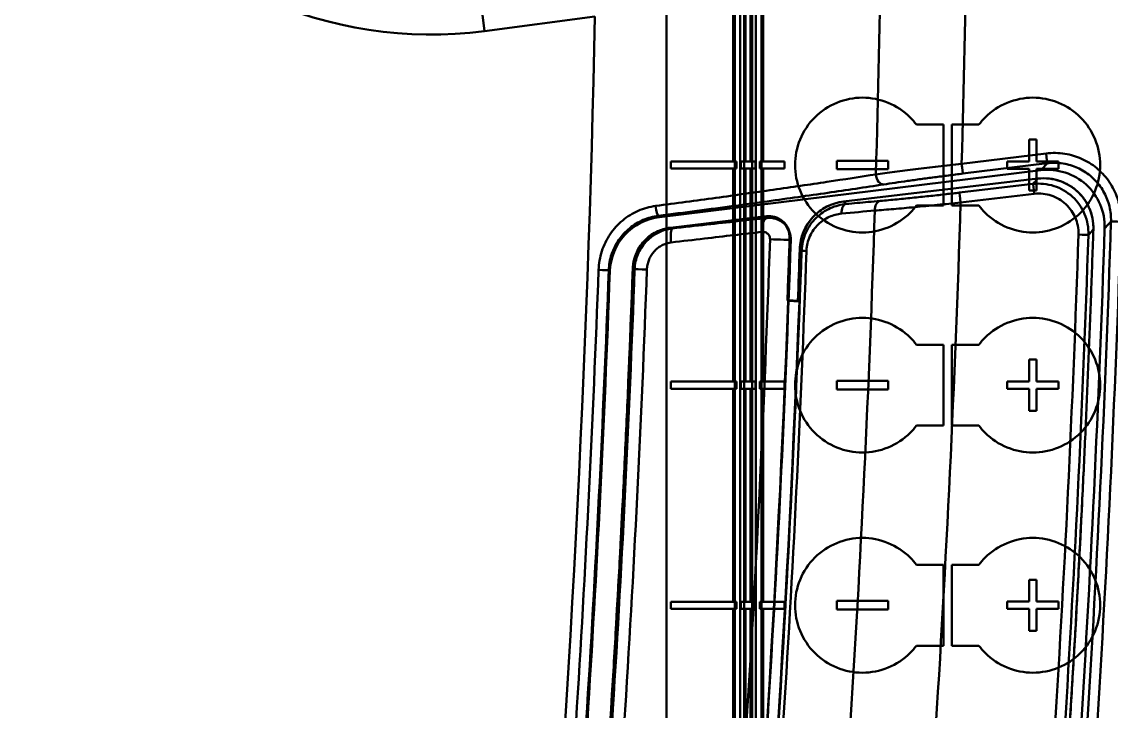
# Model space of a CAD drawing. Header units: millimetres. Extents: x -142 to 142, y -208 to 161.
# Drawn here: x 20.2 to 96.9, y -22 to 26.6 of the extents above; entities that cross this region are included whole.
import ezdxf

# ---------------------------------------------------------------- set-up
doc = ezdxf.new("R2010")
doc.units = ezdxf.units.MM
doc.layers.add('1', color=7, linetype='Continuous', true_color=0xffffff)

msp = doc.modelspace()

# ---------------------------------------------------------------- linework, layer by layer
at = {"layer": '1', "color": 251, "linetype": 'Continuous', "lineweight": 50}
for p, q in [((70.417, 95.7, 24.5), (70.417, -90.4, 24.5)), ((70.797, 95.7, 24.675), (70.797, -90.4, 24.675)), ((71.06, 95.7, 25.07), (71.06, -90.4, 25.07)), ((71.64, 95.7, 25.07), (71.64, -90.4, 25.07)), ((71.903, -90.4, 24.675), (71.903, 95.7, 24.675)), ((72.283, 95.7, 24.5), (72.283, -90.4, 24.5)), ((65.6, -87, 24.72), (65.6, 87, 24.72)), ((65.6, -87, 24.5), (65.6, 87, 24.5)), ((70.3, 31.758, 24.72), (70.3, 16.758, 24.72)), ((71.177, 31.758, 24.85), (71.177, 16.758, 24.85)), ((71.523, 31.758, 24.85), (71.523, 16.758, 24.85)), ((72.4, 31.758, 24.72), (72.4, 16.758, 24.72)), ((60.565, 26.979, -15), (52.781, 25.948, -15)), ((79.402, 21.258, 24.72), (79.402, 21.258, 24.82)), ((91.402, 21.258, 24.72), (91.402, 21.258, 24.82)), ((85.099, 19.358, 24.82), (83.199, 19.358, 24.82)), ((83.199, 19.358, 24.72), (83.199, 19.358, 24.82)), ((85.099, 19.358, 24.72), (83.199, 19.358, 24.72)), ((85.099, 13.658, 24.82), (85.099, 19.358, 24.82)), ((85.099, 19.358, 24.72), (85.099, 19.358, 24.82)), ((85.099, 13.658, 24.72), (85.099, 19.358, 24.72)), ((87.606, 19.358, 24.82), (85.705, 19.358, 24.82)), ((85.705, 19.358, 24.82), (85.705, 13.658, 24.82)), ((85.705, 19.358, 24.72), (85.705, 13.658, 24.72)), ((85.705, 19.358, 24.72), (85.705, 19.358, 24.82)), ((87.606, 19.358, 24.72), (85.705, 19.358, 24.72)), ((87.605, 19.358, 24.72), (87.605, 19.358, 24.82)), ((91.661, 18.312, 24.92), (91.146, 18.312, 24.92)), ((91.146, 18.312, 24.92), (91.146, 16.769, 24.92)), ((91.146, 18.312, 24.82), (91.146, 16.769, 24.82)), ((91.146, 18.312, 24.82), (91.146, 18.312, 24.92)), ((91.661, 18.312, 24.82), (91.146, 18.312, 24.82)), ((91.661, 16.769, 24.92), (91.661, 18.312, 24.92)), ((91.661, 18.312, 24.82), (91.661, 18.312, 24.92)), ((91.661, 16.769, 24.82), (91.661, 18.312, 24.82)), ((92.336, 17.329, -25), (86.388, 16.599, -25)), ((91.975, 16.146, -12), (65.12, 12.849, -12)), ((70.533, 16.758, 24.92), (65.902, 16.758, 24.92)), ((65.902, 16.758, 24.92), (65.902, 16.258, 24.92)), ((65.902, 16.758, 24.72), (65.902, 16.758, 24.92)), ((70.3, 16.758, 24.72), (65.902, 16.758, 24.72)), ((65.902, 16.758, 24.72), (65.902, 16.258, 24.72)), ((65.902, 16.258, 24.92), (70.533, 16.258, 24.92)), ((65.902, 16.258, 24.72), (70.3, 16.258, 24.72)), ((65.902, 16.258, 24.72), (65.902, 16.258, 24.92)), ((70.3, 16.258, 24.72), (70.3, 1.258, 24.72)), ((70.533, 16.758, 24.92), (70.533, 16.258, 24.92)), ((70.841, 16.758, 24.72), (70.841, 16.258, 24.72)), ((71.859, 16.758, 24.72), (70.841, 16.758, 24.72)), ((70.841, 16.258, 24.72), (71.859, 16.258, 24.72)), ((71.523, 16.758, 24.85), (71.177, 16.758, 24.85)), ((71.177, 16.258, 24.85), (71.177, 1.258, 24.85)), ((71.523, 16.258, 24.85), (71.177, 16.258, 24.85)), ((71.523, 16.258, 24.85), (71.523, 1.258, 24.85)), ((71.859, 16.758, 24.72), (71.859, 16.258, 24.72)), ((73.902, 16.758, 24.92), (72.167, 16.758, 24.92)), ((72.167, 16.758, 24.92), (72.167, 16.258, 24.92)), ((72.167, 16.258, 24.92), (73.902, 16.258, 24.92)), ((73.902, 16.758, 24.72), (72.4, 16.758, 24.72)), ((72.4, 16.258, 24.72), (72.4, 1.258, 24.72)), ((72.4, 16.258, 24.72), (73.902, 16.258, 24.72)), ((73.902, 16.258, 24.92), (73.902, 16.758, 24.92)), ((73.902, 16.758, 24.72), (73.902, 16.758, 24.92)), ((73.902, 16.258, 24.72), (73.902, 16.758, 24.72)), ((73.902, 16.258, 24.72), (73.902, 16.258, 24.92)), ((74.652, 16.509, 24.72), (74.652, 16.509, 24.82)), ((81.204, 16.812, 24.92), (77.604, 16.812, 24.92)), ((77.604, 16.812, 24.92), (77.604, 16.212, 24.92)), ((77.604, 16.812, 24.82), (77.604, 16.212, 24.82)), ((77.604, 16.812, 24.82), (77.604, 16.812, 24.92)), ((81.204, 16.812, 24.82), (77.604, 16.812, 24.82)), ((77.604, 16.212, 24.92), (81.204, 16.212, 24.92)), ((77.604, 16.212, 24.82), (81.204, 16.212, 24.82)), ((77.604, 16.212, 24.82), (77.604, 16.212, 24.92)), ((81.204, 16.212, 24.92), (81.204, 16.812, 24.92)), ((81.204, 16.812, 24.82), (81.204, 16.812, 24.92)), ((81.204, 16.212, 24.82), (81.204, 16.812, 24.82)), ((81.204, 16.212, 24.82), (81.204, 16.212, 24.92)), ((92.421, 16.635, -24.324), (86.473, 15.904, -24.324)), ((91.146, 16.769, 24.92), (89.604, 16.769, 24.92)), ((89.604, 16.769, 24.92), (89.604, 16.255, 24.92)), ((89.604, 16.769, 24.82), (89.604, 16.255, 24.82)), ((89.604, 16.769, 24.82), (89.604, 16.769, 24.92)), ((91.146, 16.769, 24.82), (89.604, 16.769, 24.82)), ((89.604, 16.255, 24.92), (91.146, 16.255, 24.92)), ((89.604, 16.255, 24.82), (91.146, 16.255, 24.82)), ((89.604, 16.255, 24.82), (89.604, 16.255, 24.92)), ((91.146, 16.769, 24.82), (91.146, 16.769, 24.92)), ((91.146, 16.255, 24.92), (91.146, 14.712, 24.92)), ((91.146, 16.255, 24.82), (91.146, 14.712, 24.82)), ((91.146, 16.255, 24.82), (91.146, 16.255, 24.92)), ((93.204, 16.769, 24.92), (91.661, 16.769, 24.92)), ((91.661, 16.769, 24.82), (91.661, 16.769, 24.92)), ((93.204, 16.769, 24.82), (91.661, 16.769, 24.82)), ((91.661, 16.255, 24.92), (93.204, 16.255, 24.92)), ((91.661, 14.712, 24.92), (91.661, 16.255, 24.92)), ((91.661, 16.255, 24.82), (91.661, 16.255, 24.92)), ((91.661, 14.712, 24.82), (91.661, 16.255, 24.82)), ((91.661, 16.255, 24.82), (93.204, 16.255, 24.82)), ((93.204, 16.255, 24.92), (93.204, 16.769, 24.92)), ((93.204, 16.769, 24.82), (93.204, 16.769, 24.92)), ((93.204, 16.255, 24.82), (93.204, 16.769, 24.82)), ((93.204, 16.255, 24.82), (93.204, 16.255, 24.92)), ((96.152, 16.509, 24.72), (96.152, 16.509, 24.82)), ((91.757, 15.554, -12), (78.073, 13.94, -12)), ((78.073, 13.94, -14.444), (91.757, 15.554, -14.444)), ((91.757, 15.554, -12), (91.757, 15.554, -14.444)), ((86.233, 14.567, -23.974), (91.411, 15.178, -23.974)), ((91.146, 14.712, 24.92), (91.661, 14.712, 24.92)), ((91.146, 14.712, 24.82), (91.661, 14.712, 24.82)), ((91.146, 14.712, 24.82), (91.146, 14.712, 24.92)), ((91.661, 14.712, 24.82), (91.661, 14.712, 24.92)), ((78.073, 13.94, -12), (78.073, 13.94, -14.444)), ((86.315, 13.872, -24.65), (91.493, 14.483, -24.65)), ((83.199, 13.658, 24.82), (85.099, 13.658, 24.82)), ((83.199, 13.658, 24.72), (85.099, 13.658, 24.72)), ((83.199, 13.658, 24.72), (83.199, 13.658, 24.82)), ((85.099, 13.658, 24.72), (85.099, 13.658, 24.82)), ((85.705, 13.658, 24.82), (87.606, 13.658, 24.82)), ((85.705, 13.658, 24.72), (87.606, 13.658, 24.72)), ((85.705, 13.658, 24.72), (85.705, 13.658, 24.82)), ((87.606, 13.658, 24.72), (87.606, 13.658, 24.82)), ((72.597, 12.879, -12), (65.874, 12.082, -12)), ((65.874, 12.082, -14.444), (72.597, 12.879, -14.444)), ((65.884, 12.099, -15.67), (72.643, 12.899, -15.506)), ((72.597, 12.879, -12), (72.597, 12.879, -14.444)), ((65.874, 12.082, -12), (65.874, 12.082, -14.444)), ((79.402, 11.758, 24.72), (79.402, 11.758, 24.82)), ((91.402, 11.758, 24.72), (91.402, 11.758, 24.82)), ((95.649, 11.571, -12), (95.649, 11.571, -14.444)), ((74.274, 11.34, -12), (74.274, 11.34, -14.444)), ((74.987, 10.588, -12), (74.987, 10.588, -14.444)), ((63.229, 9.211, -12), (63.229, 9.211, -14.444)), ((74.854, 6.923, -12), (74.117, 6.969, -12)), ((74.117, 6.969, -14.444), (74.854, 6.923, -14.444)), ((74.117, 6.969, -12), (74.117, 6.969, -14.444)), ((74.16, 6.984, -15.46), (74.889, 6.938, -15.442)), ((74.16, 6.984, -15.46), (74.173, 6.948, -17.46)), ((74.173, 6.948, -17.46), (74.957, 6.898, -17.441)), ((74.854, 6.923, -12), (74.854, 6.923, -14.444)), ((79.402, 5.758, 24.72), (79.402, 5.758, 24.82)), ((91.402, 5.758, 24.72), (91.402, 5.758, 24.82)), ((85.099, 3.858, 24.82), (83.199, 3.858, 24.82)), ((83.199, 3.858, 24.72), (83.199, 3.858, 24.82)), ((85.099, 3.858, 24.72), (83.199, 3.858, 24.72)), ((85.099, -1.842, 24.82), (85.099, 3.858, 24.82)), ((85.099, 3.858, 24.72), (85.099, 3.858, 24.82)), ((85.099, -1.842, 24.72), (85.099, 3.858, 24.72)), ((87.606, 3.858, 24.82), (85.705, 3.858, 24.82)), ((85.705, 3.858, 24.82), (85.705, -1.842, 24.82)), ((85.705, 3.858, 24.72), (85.705, -1.842, 24.72)), ((85.705, 3.858, 24.72), (85.705, 3.858, 24.82)), ((87.606, 3.858, 24.72), (85.705, 3.858, 24.72)), ((87.605, 3.858, 24.72), (87.605, 3.858, 24.82)), ((91.661, 2.812, 24.92), (91.146, 2.812, 24.92)), ((91.146, 2.812, 24.92), (91.146, 1.269, 24.92)), ((91.146, 2.812, 24.82), (91.146, 1.269, 24.82)), ((91.146, 2.812, 24.82), (91.146, 2.812, 24.92)), ((91.661, 2.812, 24.82), (91.146, 2.812, 24.82)), ((91.661, 1.269, 24.92), (91.661, 2.812, 24.92)), ((91.661, 2.812, 24.82), (91.661, 2.812, 24.92)), ((91.661, 1.269, 24.82), (91.661, 2.812, 24.82)), ((70.533, 1.258, 24.92), (65.902, 1.258, 24.92)), ((65.902, 1.258, 24.92), (65.902, 0.758, 24.92)), ((65.902, 1.258, 24.72), (65.902, 1.258, 24.92)), ((70.3, 1.258, 24.72), (65.902, 1.258, 24.72)), ((65.902, 1.258, 24.72), (65.902, 0.758, 24.72)), ((70.533, 1.258, 24.92), (70.533, 0.758, 24.92)), ((70.841, 1.258, 24.72), (70.841, 0.758, 24.72)), ((71.859, 1.258, 24.72), (70.841, 1.258, 24.72)), ((71.523, 1.258, 24.85), (71.177, 1.258, 24.85)), ((71.859, 1.258, 24.72), (71.859, 0.758, 24.72)), ((73.902, 1.258, 24.92), (72.167, 1.258, 24.92)), ((72.167, 1.258, 24.92), (72.167, 0.758, 24.92)), ((73.902, 1.258, 24.72), (72.4, 1.258, 24.72)), ((73.902, 0.758, 24.92), (73.902, 1.258, 24.92)), ((73.902, 1.258, 24.72), (73.902, 1.258, 24.92)), ((73.902, 0.758, 24.72), (73.902, 1.258, 24.72)), ((74.652, 1.009, 24.72), (74.652, 1.009, 24.82)), ((81.204, 1.312, 24.92), (77.604, 1.312, 24.92)), ((77.604, 1.312, 24.92), (77.604, 0.712, 24.92)), ((77.604, 1.312, 24.82), (77.604, 0.712, 24.82)), ((77.604, 1.312, 24.82), (77.604, 1.312, 24.92)), ((81.204, 1.312, 24.82), (77.604, 1.312, 24.82)), ((81.204, 0.712, 24.92), (81.204, 1.312, 24.92)), ((81.204, 1.312, 24.82), (81.204, 1.312, 24.92)), ((81.204, 0.712, 24.82), (81.204, 1.312, 24.82)), ((91.146, 1.269, 24.92), (89.604, 1.269, 24.92)), ((89.604, 1.269, 24.92), (89.604, 0.754, 24.92)), ((89.604, 1.269, 24.82), (89.604, 0.754, 24.82)), ((89.604, 1.269, 24.82), (89.604, 1.269, 24.92)), ((91.146, 1.269, 24.82), (89.604, 1.269, 24.82)), ((91.146, 1.269, 24.82), (91.146, 1.269, 24.92)), ((93.204, 1.269, 24.92), (91.661, 1.269, 24.92)), ((91.661, 1.269, 24.82), (91.661, 1.269, 24.92)), ((93.204, 1.269, 24.82), (91.661, 1.269, 24.82)), ((93.204, 0.754, 24.92), (93.204, 1.269, 24.92)), ((93.204, 1.269, 24.82), (93.204, 1.269, 24.92)), ((93.204, 0.754, 24.82), (93.204, 1.269, 24.82)), ((96.152, 1.009, 24.72), (96.152, 1.009, 24.82)), ((65.902, 0.758, 24.92), (70.533, 0.758, 24.92)), ((65.902, 0.758, 24.72), (70.3, 0.758, 24.72)), ((65.902, 0.758, 24.72), (65.902, 0.758, 24.92)), ((70.3, 0.758, 24.72), (70.3, -14.242, 24.72)), ((70.841, 0.758, 24.72), (71.859, 0.758, 24.72)), ((71.177, 0.758, 24.85), (71.177, -14.242, 24.85)), ((71.523, 0.758, 24.85), (71.177, 0.758, 24.85)), ((71.523, 0.758, 24.85), (71.523, -14.242, 24.85)), ((72.167, 0.758, 24.92), (73.902, 0.758, 24.92)), ((72.4, 0.758, 24.72), (72.4, -14.242, 24.72)), ((72.4, 0.758, 24.72), (73.902, 0.758, 24.72)), ((73.902, 0.758, 24.72), (73.902, 0.758, 24.92)), ((77.604, 0.712, 24.92), (81.204, 0.712, 24.92)), ((77.604, 0.712, 24.82), (77.604, 0.712, 24.92)), ((77.604, 0.712, 24.82), (81.204, 0.712, 24.82)), ((81.204, 0.712, 24.82), (81.204, 0.712, 24.92)), ((89.604, 0.754, 24.92), (91.146, 0.754, 24.92)), ((89.604, 0.754, 24.82), (91.146, 0.754, 24.82)), ((89.604, 0.754, 24.82), (89.604, 0.754, 24.92)), ((91.146, 0.754, 24.92), (91.146, -0.788, 24.92)), ((91.146, 0.754, 24.82), (91.146, -0.788, 24.82)), ((91.146, 0.754, 24.82), (91.146, 0.754, 24.92)), ((91.661, -0.788, 24.92), (91.661, 0.754, 24.92)), ((91.661, 0.754, 24.92), (93.204, 0.754, 24.92)), ((91.661, 0.754, 24.82), (93.204, 0.754, 24.82)), ((91.661, 0.754, 24.82), (91.661, 0.754, 24.92)), ((91.661, -0.788, 24.82), (91.661, 0.754, 24.82)), ((93.204, 0.754, 24.82), (93.204, 0.754, 24.92)), ((91.146, -0.788, 24.92), (91.661, -0.788, 24.92)), ((91.146, -0.788, 24.82), (91.661, -0.788, 24.82)), ((91.146, -0.788, 24.82), (91.146, -0.788, 24.92)), ((91.661, -0.788, 24.82), (91.661, -0.788, 24.92)), ((83.199, -1.842, 24.82), (85.099, -1.842, 24.82)), ((83.199, -1.842, 24.72), (85.099, -1.842, 24.72)), ((83.199, -1.842, 24.72), (83.199, -1.842, 24.82)), ((85.099, -1.842, 24.72), (85.099, -1.842, 24.82)), ((85.705, -1.842, 24.82), (87.606, -1.842, 24.82)), ((85.705, -1.842, 24.72), (87.606, -1.842, 24.72)), ((85.705, -1.842, 24.72), (85.705, -1.842, 24.82)), ((87.606, -1.842, 24.72), (87.606, -1.842, 24.82)), ((79.402, -3.742, 24.72), (79.402, -3.742, 24.82)), ((91.402, -3.742, 24.72), (91.402, -3.742, 24.82)), ((79.402, -9.742, 24.72), (79.402, -9.742, 24.82)), ((91.402, -9.742, 24.72), (91.402, -9.742, 24.82)), ((85.099, -11.642, 24.82), (83.199, -11.642, 24.82)), ((83.199, -11.642, 24.72), (83.199, -11.642, 24.82)), ((85.099, -11.642, 24.72), (83.199, -11.642, 24.72)), ((85.099, -17.342, 24.82), (85.099, -11.642, 24.82)), ((85.099, -11.642, 24.72), (85.099, -11.642, 24.82)), ((85.099, -17.342, 24.72), (85.099, -11.642, 24.72)), ((87.606, -11.642, 24.82), (85.705, -11.642, 24.82)), ((85.705, -11.642, 24.82), (85.705, -17.342, 24.82)), ((85.705, -11.642, 24.72), (85.705, -17.342, 24.72)), ((85.705, -11.642, 24.72), (85.705, -11.642, 24.82)), ((87.606, -11.642, 24.72), (85.705, -11.642, 24.72)), ((87.605, -11.642, 24.72), (87.605, -11.642, 24.82)), ((91.661, -12.688, 24.92), (91.146, -12.688, 24.92)), ((91.146, -12.688, 24.92), (91.146, -14.231, 24.92)), ((91.146, -12.688, 24.82), (91.146, -14.231, 24.82)), ((91.146, -12.688, 24.82), (91.146, -12.688, 24.92)), ((91.661, -12.688, 24.82), (91.146, -12.688, 24.82)), ((91.661, -14.231, 24.92), (91.661, -12.688, 24.92)), ((91.661, -12.688, 24.82), (91.661, -12.688, 24.92)), ((91.661, -14.231, 24.82), (91.661, -12.688, 24.82)), ((70.533, -14.242, 24.92), (65.902, -14.242, 24.92)), ((65.902, -14.242, 24.92), (65.902, -14.742, 24.92)), ((65.902, -14.242, 24.72), (65.902, -14.242, 24.92)), ((70.3, -14.242, 24.72), (65.902, -14.242, 24.72)), ((65.902, -14.242, 24.72), (65.902, -14.742, 24.72)), ((70.533, -14.242, 24.92), (70.533, -14.742, 24.92)), ((70.841, -14.242, 24.72), (70.841, -14.742, 24.72)), ((71.859, -14.242, 24.72), (70.841, -14.242, 24.72)), ((71.523, -14.242, 24.85), (71.177, -14.242, 24.85)), ((71.859, -14.242, 24.72), (71.859, -14.742, 24.72)), ((73.902, -14.242, 24.92), (72.167, -14.242, 24.92)), ((72.167, -14.242, 24.92), (72.167, -14.742, 24.92)), ((73.902, -14.242, 24.72), (72.4, -14.242, 24.72)), ((73.902, -14.742, 24.92), (73.902, -14.242, 24.92)), ((73.902, -14.242, 24.72), (73.902, -14.242, 24.92)), ((73.902, -14.742, 24.72), (73.902, -14.242, 24.72)), ((74.652, -14.491, 24.72), (74.652, -14.491, 24.82)), ((81.204, -14.188, 24.92), (77.604, -14.188, 24.92)), ((77.604, -14.188, 24.92), (77.604, -14.788, 24.92)), ((77.604, -14.188, 24.82), (77.604, -14.788, 24.82)), ((77.604, -14.188, 24.82), (77.604, -14.188, 24.92)), ((81.204, -14.188, 24.82), (77.604, -14.188, 24.82)), ((81.204, -14.788, 24.92), (81.204, -14.188, 24.92)), ((81.204, -14.188, 24.82), (81.204, -14.188, 24.92)), ((81.204, -14.788, 24.82), (81.204, -14.188, 24.82)), ((91.146, -14.231, 24.92), (89.604, -14.231, 24.92)), ((89.604, -14.231, 24.92), (89.604, -14.745, 24.92)), ((89.604, -14.231, 24.82), (89.604, -14.745, 24.82)), ((89.604, -14.231, 24.82), (89.604, -14.231, 24.92)), ((91.146, -14.231, 24.82), (89.604, -14.231, 24.82)), ((91.146, -14.231, 24.82), (91.146, -14.231, 24.92)), ((93.204, -14.231, 24.92), (91.661, -14.231, 24.92)), ((91.661, -14.231, 24.82), (91.661, -14.231, 24.92)), ((93.204, -14.231, 24.82), (91.661, -14.231, 24.82)), ((93.204, -14.745, 24.92), (93.204, -14.231, 24.92)), ((93.204, -14.231, 24.82), (93.204, -14.231, 24.92)), ((93.204, -14.745, 24.82), (93.204, -14.231, 24.82)), ((96.152, -14.491, 24.72), (96.152, -14.491, 24.82)), ((65.902, -14.742, 24.92), (70.533, -14.742, 24.92)), ((65.902, -14.742, 24.72), (70.3, -14.742, 24.72)), ((65.902, -14.742, 24.72), (65.902, -14.742, 24.92)), ((70.3, -14.742, 24.72), (70.3, -29.742, 24.72)), ((70.841, -14.742, 24.72), (71.859, -14.742, 24.72)), ((71.177, -14.742, 24.85), (71.177, -29.742, 24.85)), ((71.523, -14.742, 24.85), (71.177, -14.742, 24.85)), ((71.523, -14.742, 24.85), (71.523, -29.742, 24.85)), ((72.167, -14.742, 24.92), (73.902, -14.742, 24.92)), ((72.4, -14.742, 24.72), (72.4, -29.742, 24.72)), ((72.4, -14.742, 24.72), (73.902, -14.742, 24.72)), ((73.902, -14.742, 24.72), (73.902, -14.742, 24.92)), ((77.604, -14.788, 24.92), (81.204, -14.788, 24.92)), ((77.604, -14.788, 24.82), (77.604, -14.788, 24.92)), ((77.604, -14.788, 24.82), (81.204, -14.788, 24.82)), ((81.204, -14.788, 24.82), (81.204, -14.788, 24.92)), ((89.604, -14.745, 24.92), (91.146, -14.745, 24.92)), ((89.604, -14.745, 24.82), (91.146, -14.745, 24.82)), ((89.604, -14.745, 24.82), (89.604, -14.745, 24.92)), ((91.146, -14.745, 24.92), (91.146, -16.288, 24.92)), ((91.146, -14.745, 24.82), (91.146, -14.745, 24.92)), ((91.146, -14.745, 24.82), (91.146, -16.288, 24.82)), ((91.661, -16.288, 24.92), (91.661, -14.745, 24.92)), ((91.661, -14.745, 24.92), (93.204, -14.745, 24.92)), ((91.661, -14.745, 24.82), (93.204, -14.745, 24.82)), ((91.661, -14.745, 24.82), (91.661, -14.745, 24.92)), ((91.661, -16.288, 24.82), (91.661, -14.745, 24.82)), ((93.204, -14.745, 24.82), (93.204, -14.745, 24.92)), ((91.146, -16.288, 24.92), (91.661, -16.288, 24.92)), ((91.146, -16.288, 24.82), (91.661, -16.288, 24.82)), ((91.146, -16.288, 24.82), (91.146, -16.288, 24.92)), ((91.661, -16.288, 24.82), (91.661, -16.288, 24.92)), ((83.199, -17.342, 24.82), (85.099, -17.342, 24.82)), ((83.199, -17.342, 24.72), (85.099, -17.342, 24.72)), ((83.199, -17.342, 24.72), (83.199, -17.342, 24.82)), ((85.099, -17.342, 24.72), (85.099, -17.342, 24.82)), ((85.705, -17.342, 24.82), (87.606, -17.342, 24.82)), ((85.705, -17.342, 24.72), (87.606, -17.342, 24.72)), ((85.705, -17.342, 24.72), (85.705, -17.342, 24.82)), ((87.606, -17.342, 24.72), (87.606, -17.342, 24.82)), ((79.402, -19.242, 24.72), (79.402, -19.242, 24.82)), ((91.402, -19.242, 24.72), (91.402, -19.242, 24.82))]:
    msp.add_line(p, q, dxfattribs=at)
for centre, radius, start, end in [((49, 54.5, -15), 28.802, 84.45622, 277.54378), ((-1114, 51.8, -22.692), 1194.886, 358.276074, 359.873426), ((-1114, 51.8, -25), 1200.904, 358.320289, 359.873426), ((-379, -20, -25), 479.502, 5.53075, 7.35527), ((-1113.979, 52.13, -24.65), 1200.904, 354.542477, 358.174397), ((-1113.979, 52.13, -22.342), 1194.886, 354.578888, 358.137986), ((-1114, 51.8, -24.324), 1211.54, 354.597118, 358.142882), ((-1114, 51.8, -25), 1212.24, 354.597118, 358.142882), ((-1114, 51.8, -12), 1211.11, 354.620976, 358.119024), ((-1113.979, 52.13, -18.292), 1189.826, 354.723494, 357.993381), ((-1113.979, 52.13, -18.869), 1190.168, 354.723494, 357.993381)]:
    msp.add_arc(centre, radius, start, end, dxfattribs=at)
at = {"layer": '1', "color": 251, "linetype": 'Continuous', "lineweight": 50, "extrusion": (-0.991345, -0.131284, 0)}
msp.add_arc((-18.794, -18, -55.731), 3, 90, 177, dxfattribs=at)
at = {"layer": '1', "color": 251, "linetype": 'Continuous', "lineweight": 50, "extrusion": (0, 0, -1)}
for centre, radius, start, end in [((1114, 51.8, 15), 1174.827, 181.210623, 188.372823), ((1113.979, 52.13, 24.65), 1209.276, 181.920187, 185.362939), ((1113.979, 52.13, 23.974), 1209.975, 181.920187, 185.362939), ((1113.979, 52.13, 12), 1189.692, 182.001082, 182.177722), ((1113.979, 52.13, 14.444), 1189.692, 182.001082, 182.177722), ((1114, 51.8, 15.01), 1175.591, 182.080356, 185.179644), ((1114, 51.8, 14.334), 1176.308, 182.080356, 185.179644), ((1114, 51.8, 12), 1176.39, 182.083731, 185.176269)]:
    msp.add_arc(centre, radius, start, end, dxfattribs=at)
at = {"layer": '1', "color": 251, "linetype": 'Continuous', "lineweight": 50, "extrusion": (-0.992546, -0.121869, -7.68232e-12)}
msp.add_arc((-5.947, -24.3, -93.76), 0.7, 270, 358, dxfattribs=at)
at = {"layer": '1', "color": 251, "linetype": 'Continuous', "lineweight": 50, "extrusion": (0, -1, 0)}
for centre, radius, start, end in [((71.06, 24.07, -16.758), 1, 121.78833, 139.4584), ((71.06, 24.07, -16.258), 1, 121.78833, 139.4584), ((71.177, 24.35, -16.758), 0.5, 90, 132.26858), ((71.177, 24.35, -16.258), 0.5, 90, 132.26858), ((71.523, 24.35, -16.758), 0.5, 47.73142, 90), ((71.523, 24.35, -16.258), 0.5, 47.73142, 90), ((71.64, 24.07, -16.758), 1, 40.5416, 58.21167), ((71.64, 24.07, -16.258), 1, 40.5416, 58.21167), ((71.06, 24.07, -1.258), 1, 121.78833, 139.4584), ((71.177, 24.35, -1.258), 0.5, 90, 132.26858), ((71.523, 24.35, -1.258), 0.5, 47.73142, 90), ((71.64, 24.07, -1.258), 1, 40.5416, 58.21167), ((71.06, 24.07, -0.758), 1, 121.78833, 139.4584), ((71.177, 24.35, -0.758), 0.5, 90, 132.26858), ((71.523, 24.35, -0.758), 0.5, 47.73142, 90), ((71.64, 24.07, -0.758), 1, 40.5416, 58.21167), ((71.06, 24.07, 14.242), 1, 121.78833, 139.4584), ((71.177, 24.35, 14.242), 0.5, 90, 132.26858), ((71.523, 24.35, 14.242), 0.5, 47.73142, 90), ((71.64, 24.07, 14.242), 1, 40.5416, 58.21167), ((71.06, 24.07, 14.742), 1, 121.78833, 139.4584), ((71.177, 24.35, 14.742), 0.5, 90, 132.26858), ((71.523, 24.35, 14.742), 0.5, 47.73142, 90), ((71.64, 24.07, 14.742), 1, 40.5416, 58.21167)]:
    msp.add_arc(centre, radius, start, end, dxfattribs=at)
at = {"layer": '1', "color": 251, "linetype": 'Continuous', "lineweight": 50, "extrusion": (-0.992546, -0.121869, -1.11595e-10)}
msp.add_arc((-5.947, -24.3, -87.767), 0.7, 270, 358, dxfattribs=at)
at = {"layer": '1', "color": 251, "linetype": 'Continuous', "lineweight": 50, "extrusion": (-0.740407, -0.114215, 0.662383)}
msp.add_arc((-3.334, 37.893, -76.33), 0.7, 263.00563, 357.32994, dxfattribs=at)
at = {"layer": '1', "color": 251, "linetype": 'Continuous', "lineweight": 50, "extrusion": (0.993113, 0.117164, 9.37156e-15)}
msp.add_arc((3.664, -23.95, 92.56), 0.7, 270, 357.99999, dxfattribs=at)
at = {"layer": '1', "color": 251, "linetype": 'Continuous', "lineweight": 50, "extrusion": (0.743161, 0.064256, -0.66602)}
msp.add_arc((6.285, 38.062, 75.393), 0.7, 274.54328, 357.31836, dxfattribs=at)
at = {"layer": '1', "color": 251, "linetype": 'Continuous', "lineweight": 50, "extrusion": (0.993113, 0.117164, 0)}
msp.add_arc((3.664, -23.95, 87.346), 0.7, 270, 358, dxfattribs=at)
at = {"layer": '1', "color": 251, "linetype": 'Continuous', "lineweight": 50, "extrusion": (-0.980306, -0.125725, 0.152294)}
msp.add_arc((-5.255, -4.422, -67.612), 0.7, 268.59282, 357.9764, dxfattribs=at)
at = {"layer": '1', "color": 251, "linetype": 'Continuous', "lineweight": 50, "extrusion": (0.805728, 0.074395, -0.587595)}
msp.add_arc((5.817, 30.461, 75.772), 0.7, 274.21647, 357.52802, dxfattribs=at)
at = {"layer": '1', "color": 251, "linetype": 'Continuous', "lineweight": 50, "extrusion": (-0.893994, -0.095594, 0.437764)}
msp.add_arc((-3.98, 13.29, -75.428), 1, 181.39213, 266.50151, dxfattribs=at)
at = {"layer": '1', "color": 251, "linetype": 'Continuous', "lineweight": 50, "extrusion": (0.032407, 0.999475, -1.10994e-14)}
msp.add_arc((-97.146, -24.3, 15.671), 0.7, 270, 358, dxfattribs=at)
at = {"layer": '1', "color": 251, "linetype": 'Continuous', "lineweight": 50, "extrusion": (-0.974851, -0.110484, 0.193545)}
msp.add_arc((-3.535, -5.506, -69.332), 1, 181.27585, 268.39426, dxfattribs=at)
at = {"layer": '1', "color": 251, "linetype": 'Continuous', "lineweight": 50, "extrusion": (-0.033507, -0.999438, -6.64296e-16)}
msp.add_arc((94.176, -23.95, -14.774), 0.7, 270, 357.99999, dxfattribs=at)
at = {"layer": '1', "color": 251, "linetype": 'Continuous', "lineweight": 50, "extrusion": (-0.024383, 0.001547, 0.999701)}
for centre, radius in [((18.835, -1115.439, -24.003), 1187.413), ((18.835, -1115.439, -23.145), 1188.897)]:
    msp.add_arc(centre, radius, 88.324958, 91.675042, dxfattribs=at)
at = {"layer": '1', "color": 251, "linetype": 'Continuous', "lineweight": 50, "extrusion": (0.034122, 0.999417, -0.000713951)}
msp.add_arc((-72.927, -21.353, 13.779), 1, 179.6006, 297.55315, dxfattribs=at)
at = {"layer": '1', "color": 251, "linetype": 'Continuous', "lineweight": 50, "extrusion": (0.024383, -0.001547, -0.999701)}
for centre, radius, start, end in [((-18.835, -1115.439, 17.253), 1189, 88.319179, 88.530098), ((-18.835, -1115.439, 17.253), 1178, 88.441003, 91.558997), ((-18.835, -1115.439, 20.103), 1178.05, 88.443071, 91.556929), ((-18.835, -1115.439, 21.073), 1178.893, 88.443071, 91.556929), ((-18.835, -1115.439, 19.253), 1188.965, 88.531738, 91.468262)]:
    msp.add_arc(centre, radius, start, end, dxfattribs=at)
at = {"layer": '1', "color": 251, "linetype": 'Continuous', "lineweight": 50, "extrusion": (0.035015, 0.999387, -3.12073e-08)}
msp.add_arc((-75.405, -18.267, 13.092), 0.7, 300.75454, 358, dxfattribs=at)
at = {"layer": '1', "color": 251, "linetype": 'Continuous', "lineweight": 50, "extrusion": (-0.036301, -0.999341, -2.70942e-16)}
msp.add_arc((60.463, -14.31, -11.326), 0.7, 268.54058, 357.99965, dxfattribs=at)
at = {"layer": '1', "color": 251, "linetype": 'Continuous', "lineweight": 50, "extrusion": (-0.036182, -0.999345, 0.000663827)}
msp.add_arc((63.982, -18.528, -11.479), 1, 182.39949, 262.40196, dxfattribs=at)
at = {"layer": '1', "color": 251, "linetype": 'Continuous', "lineweight": 50}
msp.add_ellipse((-1113.868, 51.792, -12), major_axis=(1186.445, -75.269), ratio=0.999701, start_param=0.025651, end_param=0.029331, dxfattribs=at)
at = {"layer": '1', "color": 251, "linetype": 'Continuous', "lineweight": 50, "extrusion": (0, 0, -1)}
for centre, major_axis, start_param, end_param in [((-1113.868, 51.792, -14.444), (1186.445, -75.269), 6.253854, 6.257534), ((-1114.876, 51.856, -14.444), (-1176.512, 74.638), 3.114411, 3.168774)]:
    msp.add_ellipse(centre, major_axis=major_axis, ratio=0.999701, start_param=start_param, end_param=end_param, dxfattribs=at)
at = {"layer": '1', "color": 251, "linetype": 'Continuous', "lineweight": 50, "extrusion": (0.024383, -0.001547, -0.999701)}
msp.add_ellipse((-1114.993, 52.194, -46.535), major_axis=(-1188.423, 75.394, -29.103), ratio=0.999701, start_param=3.116284, end_param=3.167457, dxfattribs=at)
at = {"layer": '1', "color": 251, "linetype": 'Continuous', "lineweight": 50}
for points, knots in [([(79.402, 21.258, 24.82), (78.19, 21.258, 24.82), (75.666, 20.245, 24.82), (74.652, 17.721, 24.82), (74.652, 16.509, 24.82)], [0, 0, 0, 0, 0.499999, 1, 1, 1, 1]), ([(79.402, 21.258, 24.72), (78.19, 21.258, 24.72), (75.666, 20.245, 24.72), (74.652, 17.721, 24.72), (74.652, 16.509, 24.72)], [0, 0, 0, 0, 0.499999, 1, 1, 1, 1]), ([(83.199, 19.359, 24.82), (83.065, 19.539, 24.82), (82.102, 20.661, 24.82), (80.614, 21.258, 24.82), (79.402, 21.258, 24.82)], [0, 0, 0, 0, 0.151801, 1, 1, 1, 1]), ([(83.199, 19.358, 24.72), (83.065, 19.539, 24.72), (82.102, 20.661, 24.72), (80.614, 21.258, 24.72), (79.402, 21.258, 24.72)], [0, 0, 0, 0, 0.151813, 1, 1, 1, 1]), ([(91.402, 21.258, 24.82), (90.19, 21.258, 24.82), (88.702, 20.661, 24.82), (87.739, 19.539, 24.82), (87.606, 19.359, 24.82)], [0, 0, 0, 0, 0.848174, 1, 1, 1, 1]), ([(91.402, 21.258, 24.72), (90.19, 21.258, 24.72), (88.702, 20.661, 24.72), (87.739, 19.539, 24.72), (87.606, 19.358, 24.72)], [0, 0, 0, 0, 0.848164, 1, 1, 1, 1]), ([(96.152, 16.509, 24.82), (96.152, 17.72, 24.82), (95.139, 20.245, 24.82), (92.614, 21.258, 24.82), (91.402, 21.258, 24.82)], [0, 0, 0, 0, 0.500003, 1, 1, 1, 1]), ([(96.152, 16.509, 24.72), (96.152, 17.72, 24.72), (95.139, 20.245, 24.72), (92.614, 21.258, 24.72), (91.402, 21.258, 24.72)], [0, 0, 0, 0, 0.500003, 1, 1, 1, 1]), ([(74.652, 16.509, 24.82), (74.652, 15.297, 24.82), (75.665, 12.772, 24.82), (78.19, 11.758, 24.82), (79.402, 11.758, 24.82)], [0, 0, 0, 0, 0.500012, 1, 1, 1, 1]), ([(74.652, 16.509, 24.72), (74.652, 15.297, 24.72), (75.665, 12.772, 24.72), (78.19, 11.758, 24.72), (79.402, 11.758, 24.72)], [0, 0, 0, 0, 0.500012, 1, 1, 1, 1]), ([(91.402, 11.758, 24.82), (92.614, 11.758, 24.82), (95.139, 12.772, 24.82), (96.152, 15.297, 24.82), (96.152, 16.509, 24.82)], [0, 0, 0, 0, 0.49999, 1, 1, 1, 1]), ([(91.402, 11.758, 24.72), (92.614, 11.758, 24.72), (95.139, 12.772, 24.72), (96.152, 15.297, 24.72), (96.152, 16.509, 24.72)], [0, 0, 0, 0, 0.49999, 1, 1, 1, 1]), ([(92.421, 16.635, -24.324), (92.365, 16.573, -22.768), (92.249, 16.446, -19.569), (92.1, 16.283, -15.454), (92.006, 16.18, -12.853), (91.975, 16.146, -12)], [0, 0, 0, 0, 0.403775, 0.80755, 1, 1, 1, 1]), ([(96.457, 12.047, -12), (96.496, 13.208, -12), (96.005, 14.358, -12), (94.314, 15.903, -12), (93.128, 16.288, -12), (91.975, 16.146, -12)], [0, 0, 0, 0, 0.5, 0.5, 1, 1, 1, 1]), ([(96.904, 12.537, -24.324), (96.91, 12.716, -24.326), (96.898, 13.068, -24.328), (96.811, 13.589, -24.331), (96.657, 14.09, -24.334), (96.439, 14.568, -24.336), (96.161, 15.012, -24.337), (95.829, 15.416, -24.338), (95.446, 15.772, -24.338), (95.02, 16.076, -24.337), (94.557, 16.323, -24.336), (94.061, 16.508, -24.334), (93.535, 16.628, -24.331), (92.983, 16.677, -24.328), (92.609, 16.658, -24.326), (92.421, 16.635, -24.324)], [0, 0, 0, 0, 0.077576, 0.152942, 0.229115, 0.30513, 0.380898, 0.456477, 0.532042, 0.607743, 0.683808, 0.759613, 0.837316, 0.917944, 1, 1, 1, 1]), ([(91.411, 15.178, -23.974), (91.453, 15.223, -22.824), (91.538, 15.315, -20.487), (91.652, 15.44, -17.327), (91.727, 15.521, -15.272), (91.757, 15.554, -14.444)], [0, 0, 0, 0, 0.377645, 0.75529, 1, 1, 1, 1]), ([(95.649, 11.571, -12), (95.658, 11.837, -12), (95.674, 12.104, -12), (95.631, 12.628, -12), (95.581, 12.887, -12), (95.337, 13.651, -12), (95.054, 14.127, -12), (93.936, 15.283, -12), (92.832, 15.681, -12), (91.757, 15.554, -12)], [0, 0, 0, 0, 0.125, 0.125, 0.25, 0.25, 0.5, 0.5, 1, 1, 1, 1]), ([(91.757, 15.554, -14.444), (92.022, 15.585, -14.444), (92.56, 15.586, -14.444), (93.347, 15.406, -14.445), (94.071, 15.051, -14.444), (94.697, 14.541, -14.443), (95.189, 13.901, -14.445), (95.524, 13.167, -14.446), (95.657, 12.507, -14.445), (95.667, 12.039, -14.444), (95.656, 11.772, -14.444), (95.652, 11.638, -14.444), (95.649, 11.571, -14.444)], [0, 0, 0, 0, 0.125, 0.25, 0.375, 0.5, 0.625, 0.75, 0.875, 0.9375, 0.96875, 1, 1, 1, 1]), ([(78.073, 13.94, -12), (77.244, 13.842, -12), (76.472, 13.446, -12), (75.347, 12.225, -12), (75.016, 11.422, -12), (74.987, 10.588, -12)], [0, 0, 0, 0, 0.5, 0.5, 1, 1, 1, 1]), ([(78.258, 13.769, -19.901), (78.235, 13.791, -19.221), (78.189, 13.833, -17.853), (78.128, 13.889, -16.051), (78.089, 13.925, -14.896), (78.073, 13.94, -14.444)], [0, 0, 0, 0, 0.379922, 0.759844, 1, 1, 1, 1]), ([(75.118, 10.468, -18.292), (75.125, 10.689, -18.293), (75.184, 11.128, -18.316), (75.393, 11.752, -18.409), (75.714, 12.316, -18.558), (76.262, 12.963, -18.822), (77.115, 13.533, -19.258), (77.879, 13.732, -19.68), (78.258, 13.769, -19.901)], [0, 0, 0, 0, 0.125, 0.25, 0.375, 0.5, 0.75, 1, 1, 1, 1]), ([(75.459, 10.456, -18.869), (75.462, 10.546, -18.869), (75.477, 10.726, -18.874), (75.54, 11.08, -18.904), (75.684, 11.502, -18.982), (75.943, 11.955, -19.131), (76.381, 12.47, -19.393), (77.051, 12.911, -19.822), (77.637, 13.061, -20.23), (77.927, 13.088, -20.441)], [0, 0, 0, 0, 0.0625, 0.125, 0.25, 0.375, 0.5, 0.75, 1, 1, 1, 1]), ([(79.402, 11.758, 24.82), (80.614, 11.758, 24.82), (82.102, 12.356, 24.82), (83.065, 13.478, 24.82), (83.199, 13.658, 24.82)], [0, 0, 0, 0, 0.848237, 1, 1, 1, 1]), ([(79.402, 11.758, 24.72), (80.614, 11.758, 24.72), (82.102, 12.356, 24.72), (83.065, 13.478, 24.72), (83.199, 13.658, 24.72)], [0, 0, 0, 0, 0.848225, 1, 1, 1, 1]), ([(87.606, 13.658, 24.82), (87.739, 13.478, 24.82), (88.702, 12.356, 24.82), (90.19, 11.758, 24.82), (91.402, 11.758, 24.82)], [0, 0, 0, 0, 0.15178, 1, 1, 1, 1]), ([(87.606, 13.658, 24.72), (87.739, 13.478, 24.72), (88.702, 12.356, 24.72), (90.19, 11.758, 24.72), (91.402, 11.758, 24.72)], [0, 0, 0, 0, 0.15179, 1, 1, 1, 1]), ([(65.029, 12.932, -14.692), (64.846, 12.909, -14.659), (64.483, 12.836, -14.6), (63.958, 12.653, -14.526), (63.461, 12.397, -14.468), (63.002, 12.074, -14.423), (62.59, 11.688, -14.391), (62.234, 11.246, -14.369), (61.943, 10.755, -14.354), (61.723, 10.225, -14.344), (61.581, 9.669, -14.338), (61.54, 9.288, -14.335), (61.533, 9.099, -14.334)], [0, 0, 0, 0, 0.098505, 0.19706, 0.295765, 0.39473, 0.49422, 0.594525, 0.695436, 0.797087, 0.898899, 1, 1, 1, 1]), ([(65.12, 12.849, -12), (64.177, 12.733, -12), (63.301, 12.281, -12), (62.023, 10.888, -12), (61.647, 9.975, -12), (61.612, 9.027, -12)], [0, 0, 0, 0, 0.5, 0.5, 1, 1, 1, 1]), ([(72.597, 12.879, -12), (73.029, 12.93, -12), (73.474, 12.784, -12), (74.106, 12.204, -12), (74.288, 11.774, -12), (74.274, 11.34, -12)], [0, 0, 0, 0, 0.5, 0.5, 1, 1, 1, 1]), ([(72.643, 12.899, -15.506), (72.631, 12.893, -15.225), (72.616, 12.887, -14.871), (72.601, 12.881, -14.515), (72.597, 12.879, -14.444)], [0, 0, 0, 0, 0.798959, 1, 1, 1, 1]), ([(74.354, 11.233, -21.356), (74.358, 11.341, -21.357), (74.341, 11.559, -21.356), (74.248, 11.873, -21.343), (74.089, 12.158, -21.319), (73.802, 12.484, -21.273), (73.327, 12.76, -21.197), (72.89, 12.804, -21.127), (72.678, 12.78, -21.092)], [0, 0, 0, 0, 0.125, 0.25, 0.375, 0.5, 0.75, 1, 1, 1, 1]), ([(96.904, 12.537, -24.324), (96.848, 12.476, -22.768), (96.732, 12.348, -19.569), (96.583, 12.185, -15.454), (96.488, 12.081, -12.853), (96.457, 12.047, -12)], [0, 0, 0, 0, 0.403775, 0.80755, 1, 1, 1, 1]), ([(63.229, 9.211, -12), (63.255, 9.925, -12), (63.542, 10.616, -12), (64.501, 11.656, -12), (65.165, 11.998, -12), (65.874, 12.082, -12)], [0, 0, 0, 0, 0.5, 0.5, 1, 1, 1, 1]), ([(66.015, 12.045, -18.843), (65.312, 11.966, -18.759), (64.472, 11.544, -18.675), (63.817, 10.697, -18.618), (63.568, 10.223, -18.597), (63.408, 9.712, -18.583), (63.363, 9.358, -18.579), (63.356, 9.18, -18.578)], [0, 0, 0, 0, 0.5, 0.625, 0.75, 0.875, 1, 1, 1, 1]), ([(65.884, 12.099, -15.67), (65.882, 12.095, -15.388), (65.878, 12.09, -14.98), (65.875, 12.084, -14.57), (65.874, 12.082, -14.444)], [0, 0, 0, 0, 0.693552, 1, 1, 1, 1]), ([(72.353, 11.801, -21.968), (71.697, 11.727, -21.647), (70.356, 11.575, -21.058), (68.212, 11.327, -20.325), (66.721, 11.152, -19.958), (65.936, 11.058, -19.802)], [0, 0, 0, 0, 0.322424, 0.646216, 1, 1, 1, 1]), ([(95.317, 11.587, -23.974), (95.351, 11.624, -23.029), (95.421, 11.701, -21.116), (95.526, 11.813, -18.206), (95.6, 11.9, -16.18), (95.637, 11.941, -15.15), (95.637, 11.941, -15.15), (95.637, 11.941, -15.15)], [0, 0, 0, 0, 0.333317, 0.666634, 0.999951, 0.999951, 1, 1, 1, 1]), ([(74.317, 11.358, -15.463), (74.305, 11.353, -15.182), (74.291, 11.347, -14.842), (74.276, 11.341, -14.501), (74.274, 11.34, -14.444)], [0, 0, 0, 0, 0.832638, 1, 1, 1, 1]), ([(75.118, 10.468, -18.292), (75.101, 10.484, -17.793), (75.067, 10.515, -16.784), (75.023, 10.555, -15.499), (74.996, 10.58, -14.71), (74.987, 10.588, -14.444)], [0, 0, 0, 0, 0.399498, 0.798996, 1, 1, 1, 1]), ([(63.239, 9.229, -15.73), (63.237, 9.225, -15.448), (63.234, 9.219, -15.021), (63.23, 9.213, -14.59), (63.229, 9.211, -14.444)], [0, 0, 0, 0, 0.661379, 1, 1, 1, 1]), ([(79.402, 5.758, 24.82), (78.19, 5.758, 24.82), (75.666, 4.745, 24.82), (74.652, 2.221, 24.82), (74.652, 1.009, 24.82)], [0, 0, 0, 0, 0.499999, 1, 1, 1, 1]), ([(79.402, 5.758, 24.72), (78.19, 5.758, 24.72), (75.666, 4.745, 24.72), (74.652, 2.221, 24.72), (74.652, 1.009, 24.72)], [0, 0, 0, 0, 0.499999, 1, 1, 1, 1]), ([(83.199, 3.858, 24.82), (83.065, 4.039, 24.82), (82.102, 5.161, 24.82), (80.614, 5.758, 24.82), (79.402, 5.758, 24.82)], [0, 0, 0, 0, 0.151813, 1, 1, 1, 1]), ([(83.199, 3.858, 24.72), (83.065, 4.039, 24.72), (82.102, 5.161, 24.72), (80.614, 5.758, 24.72), (79.402, 5.758, 24.72)], [0, 0, 0, 0, 0.151825, 1, 1, 1, 1]), ([(91.402, 5.758, 24.82), (90.19, 5.758, 24.82), (88.702, 5.161, 24.82), (87.739, 4.039, 24.82), (87.606, 3.859, 24.82)], [0, 0, 0, 0, 0.848174, 1, 1, 1, 1]), ([(91.402, 5.758, 24.72), (90.19, 5.758, 24.72), (88.702, 5.161, 24.72), (87.739, 4.039, 24.72), (87.606, 3.858, 24.72)], [0, 0, 0, 0, 0.848164, 1, 1, 1, 1]), ([(96.152, 1.009, 24.82), (96.152, 2.22, 24.82), (95.139, 4.745, 24.82), (92.614, 5.758, 24.82), (91.402, 5.758, 24.82)], [0, 0, 0, 0, 0.500003, 1, 1, 1, 1]), ([(96.152, 1.009, 24.72), (96.152, 2.22, 24.72), (95.139, 4.745, 24.72), (92.614, 5.758, 24.72), (91.402, 5.758, 24.72)], [0, 0, 0, 0, 0.500003, 1, 1, 1, 1]), ([(74.652, 1.009, 24.82), (74.652, -0.203, 24.82), (75.665, -2.728, 24.82), (78.19, -3.742, 24.82), (79.402, -3.742, 24.82)], [0, 0, 0, 0, 0.500012, 1, 1, 1, 1]), ([(74.652, 1.009, 24.72), (74.652, -0.203, 24.72), (75.665, -2.728, 24.72), (78.19, -3.742, 24.72), (79.402, -3.742, 24.72)], [0, 0, 0, 0, 0.500012, 1, 1, 1, 1]), ([(91.402, -3.742, 24.82), (92.614, -3.742, 24.82), (95.139, -2.728, 24.82), (96.152, -0.203, 24.82), (96.152, 1.009, 24.82)], [0, 0, 0, 0, 0.49999, 1, 1, 1, 1]), ([(91.402, -3.742, 24.72), (92.614, -3.742, 24.72), (95.139, -2.728, 24.72), (96.152, -0.203, 24.72), (96.152, 1.009, 24.72)], [0, 0, 0, 0, 0.49999, 1, 1, 1, 1]), ([(79.402, -3.742, 24.82), (80.614, -3.742, 24.82), (82.102, -3.144, 24.82), (83.065, -2.022, 24.82), (83.199, -1.842, 24.82)], [0, 0, 0, 0, 0.848237, 1, 1, 1, 1]), ([(79.402, -3.742, 24.72), (80.614, -3.742, 24.72), (82.102, -3.144, 24.72), (83.065, -2.022, 24.72), (83.199, -1.842, 24.72)], [0, 0, 0, 0, 0.848225, 1, 1, 1, 1]), ([(87.606, -1.842, 24.82), (87.739, -2.022, 24.82), (88.702, -3.144, 24.82), (90.19, -3.742, 24.82), (91.402, -3.742, 24.82)], [0, 0, 0, 0, 0.15178, 1, 1, 1, 1]), ([(87.606, -1.842, 24.72), (87.739, -2.022, 24.72), (88.702, -3.144, 24.72), (90.19, -3.742, 24.72), (91.402, -3.742, 24.72)], [0, 0, 0, 0, 0.15179, 1, 1, 1, 1]), ([(79.402, -9.742, 24.82), (78.19, -9.742, 24.82), (75.666, -10.755, 24.82), (74.652, -13.279, 24.82), (74.652, -14.491, 24.82)], [0, 0, 0, 0, 0.499999, 1, 1, 1, 1]), ([(79.402, -9.742, 24.72), (78.19, -9.742, 24.72), (75.666, -10.755, 24.72), (74.652, -13.279, 24.72), (74.652, -14.491, 24.72)], [0, 0, 0, 0, 0.499999, 1, 1, 1, 1]), ([(83.199, -11.642, 24.82), (83.065, -11.461, 24.82), (82.102, -10.339, 24.82), (80.614, -9.742, 24.82), (79.402, -9.742, 24.82)], [0, 0, 0, 0, 0.151813, 1, 1, 1, 1]), ([(83.199, -11.642, 24.72), (83.065, -11.461, 24.72), (82.102, -10.339, 24.72), (80.614, -9.742, 24.72), (79.402, -9.742, 24.72)], [0, 0, 0, 0, 0.151825, 1, 1, 1, 1]), ([(91.402, -9.742, 24.82), (90.19, -9.742, 24.82), (88.702, -10.339, 24.82), (87.739, -11.461, 24.82), (87.606, -11.641, 24.82)], [0, 0, 0, 0, 0.848174, 1, 1, 1, 1]), ([(91.402, -9.742, 24.72), (90.19, -9.742, 24.72), (88.702, -10.339, 24.72), (87.739, -11.461, 24.72), (87.606, -11.642, 24.72)], [0, 0, 0, 0, 0.848164, 1, 1, 1, 1]), ([(96.152, -14.491, 24.82), (96.152, -13.28, 24.82), (95.139, -10.755, 24.82), (92.614, -9.742, 24.82), (91.402, -9.742, 24.82)], [0, 0, 0, 0, 0.500003, 1, 1, 1, 1]), ([(96.152, -14.491, 24.72), (96.152, -13.28, 24.72), (95.139, -10.755, 24.72), (92.614, -9.742, 24.72), (91.402, -9.742, 24.72)], [0, 0, 0, 0, 0.500003, 1, 1, 1, 1]), ([(74.652, -14.491, 24.82), (74.652, -15.703, 24.82), (75.665, -18.228, 24.82), (78.19, -19.242, 24.82), (79.402, -19.242, 24.82)], [0, 0, 0, 0, 0.500012, 1, 1, 1, 1]), ([(74.652, -14.491, 24.72), (74.652, -15.703, 24.72), (75.665, -18.228, 24.72), (78.19, -19.242, 24.72), (79.402, -19.242, 24.72)], [0, 0, 0, 0, 0.500012, 1, 1, 1, 1]), ([(91.402, -19.242, 24.82), (92.614, -19.242, 24.82), (95.139, -18.228, 24.82), (96.152, -15.703, 24.82), (96.152, -14.491, 24.82)], [0, 0, 0, 0, 0.49999, 1, 1, 1, 1]), ([(91.402, -19.242, 24.72), (92.614, -19.242, 24.72), (95.139, -18.228, 24.72), (96.152, -15.703, 24.72), (96.152, -14.491, 24.72)], [0, 0, 0, 0, 0.49999, 1, 1, 1, 1]), ([(79.402, -19.242, 24.82), (80.614, -19.242, 24.82), (82.102, -18.644, 24.82), (83.065, -17.522, 24.82), (83.199, -17.342, 24.82)], [0, 0, 0, 0, 0.848225, 1, 1, 1, 1]), ([(79.402, -19.242, 24.72), (80.614, -19.242, 24.72), (82.102, -18.644, 24.72), (83.065, -17.522, 24.72), (83.199, -17.342, 24.72)], [0, 0, 0, 0, 0.848213, 1, 1, 1, 1]), ([(87.606, -17.342, 24.82), (87.739, -17.522, 24.82), (88.702, -18.644, 24.82), (90.19, -19.242, 24.82), (91.402, -19.242, 24.82)], [0, 0, 0, 0, 0.15178, 1, 1, 1, 1]), ([(87.606, -17.342, 24.72), (87.739, -17.522, 24.72), (88.702, -18.644, 24.72), (90.19, -19.242, 24.72), (91.402, -19.242, 24.72)], [0, 0, 0, 0, 0.15179, 1, 1, 1, 1])]:
    msp.add_open_spline(points, degree=3, knots=knots, dxfattribs=at)
for points in [[(97.603, 12.515, -25), (97.61, 12.728, -25), (97.594, 13.148, -25), (97.494, 13.745, -25), (97.313, 14.34, -25), (97.056, 14.901, -25), (96.73, 15.423, -25), (96.339, 15.896, -25), (95.89, 16.315, -25), (95.391, 16.672, -25), (94.843, 16.963, -25), (94.27, 17.177, -25), (93.658, 17.319, -25), (93.001, 17.379, -25), (92.559, 17.357, -25), (92.336, 17.329, -25)], [(86.388, 16.599, -25), (85.836, 16.538, -25), (84.734, 16.412, -24.899), (83.136, 16.22, -24.451), (81.646, 16.031, -23.72), (80.756, 15.911, -23.06), (80.345, 15.853, -22.692)], [(80.345, 15.853, -22.692), (79.264, 15.682, -21.725), (76.961, 15.327, -19.948), (73.164, 14.77, -17.805), (69.099, 14.199, -16.233), (66.268, 13.819, -15.581), (64.836, 13.63, -15.359)], [(86.473, 15.904, -24.324), (86.131, 15.862, -24.324), (85.454, 15.778, -24.283), (84.461, 15.649, -24.1), (83.497, 15.521, -23.799), (82.568, 15.392, -23.381), (81.69, 15.265, -22.848), (81.155, 15.185, -22.425), (80.898, 15.145, -22.196)], [(80.898, 15.145, -22.196), (80.246, 15.044, -21.612), (78.921, 14.844, -20.53), (76.981, 14.558, -19.181), (74.871, 14.255, -17.945), (72.741, 13.957, -16.91), (70.37, 13.633, -15.976), (67.766, 13.287, -15.203), (65.959, 13.052, -14.836), (65.029, 12.932, -14.692)], [(91.411, 15.178, -23.974), (91.909, 15.236, -23.978), (92.932, 15.136, -23.985), (94.263, 14.36, -23.988), (95.148, 13.099, -23.985), (95.333, 12.088, -23.978), (95.317, 11.587, -23.974)], [(74.987, 10.588, -14.444), (74.995, 10.794, -14.444), (75.046, 11.206, -14.444), (75.23, 11.801, -14.444), (75.517, 12.354, -14.444), (75.896, 12.848, -14.444), (76.357, 13.266, -14.444), (76.884, 13.598, -14.444), (77.462, 13.83, -14.444), (77.868, 13.915, -14.444), (78.073, 13.94, -14.444)], [(78.258, 13.769, -19.901), (78.513, 13.793, -20.087), (79.032, 13.84, -20.477), (79.802, 13.91, -21.096), (80.371, 13.959, -21.585), (80.662, 13.985, -21.846)], [(80.276, 13.305, -22.342), (80.687, 13.337, -22.711), (81.577, 13.41, -23.371), (83.068, 13.545, -24.103), (84.665, 13.7, -24.549), (85.765, 13.814, -24.65), (86.315, 13.872, -24.65)], [(80.662, 13.985, -21.846), (81.044, 14.018, -22.189), (81.832, 14.09, -22.769), (83.054, 14.213, -23.384), (84.233, 14.339, -23.76), (85.318, 14.46, -23.945), (85.943, 14.533, -23.974), (86.233, 14.567, -23.974)], [(91.493, 14.483, -24.65), (91.707, 14.508, -24.65), (92.124, 14.508, -24.65), (92.708, 14.381, -24.65), (93.262, 14.129, -24.65), (93.745, 13.767, -24.65), (94.145, 13.3, -24.65), (94.415, 12.801, -24.65), (94.584, 12.264, -24.65), (94.625, 11.837, -24.65), (94.618, 11.61, -24.65)], [(64.836, 13.63, -15.359), (64.625, 13.602, -15.326), (64.21, 13.517, -15.266), (63.605, 13.302, -15.192), (63.034, 13.002, -15.134), (62.507, 12.622, -15.089), (62.035, 12.17, -15.058), (61.625, 11.649, -15.036), (61.29, 11.073, -15.022), (61.036, 10.448, -15.014), (60.871, 9.791, -15.01), (60.824, 9.349, -15.01), (60.816, 9.125, -15.01)], [(77.927, 13.088, -20.441), (78.75, 13.167, -21.042), (79.534, 13.239, -21.677), (80.276, 13.305, -22.342)], [(65.12, 12.849, -12), (65.09, 12.877, -12.897), (65.059, 12.905, -13.794), (65.029, 12.932, -14.692)], [(72.678, 12.78, -21.092), (71.996, 12.707, -20.759), (70.596, 12.556, -20.146), (68.49, 12.324, -19.421), (66.866, 12.142, -19.012), (66.015, 12.045, -18.843)], [(72.597, 12.879, -14.444), (72.704, 12.892, -14.444), (72.921, 12.894, -14.443), (73.239, 12.828, -14.443), (73.536, 12.696, -14.443), (73.797, 12.503, -14.444), (74.011, 12.259, -14.443), (74.169, 11.975, -14.443), (74.261, 11.663, -14.443), (74.277, 11.447, -14.444), (74.274, 11.34, -14.444)], [(74.317, 11.358, -15.463), (74.32, 11.454, -15.463), (74.309, 11.645, -15.464), (74.236, 11.925, -15.466), (74.113, 12.185, -15.469), (73.941, 12.417, -15.474), (73.729, 12.612, -15.479), (73.484, 12.764, -15.486), (73.214, 12.866, -15.492), (72.929, 12.914, -15.499), (72.737, 12.91, -15.504), (72.643, 12.899, -15.506)], [(72.678, 12.78, -21.092), (72.672, 12.799, -20.182), (72.66, 12.838, -18.342), (72.649, 12.878, -16.458), (72.643, 12.899, -15.506)], [(63.229, 9.211, -14.444), (63.241, 9.536, -14.444), (63.374, 10.225, -14.443), (63.969, 11.184, -14.44), (64.876, 11.855, -14.439), (65.551, 12.044, -14.442), (65.874, 12.082, -14.444)], [(63.239, 9.229, -15.73), (63.245, 9.406, -15.73), (63.29, 9.759, -15.73), (63.448, 10.268, -15.727), (63.694, 10.741, -15.721), (64.019, 11.164, -15.714), (64.414, 11.523, -15.705), (64.865, 11.806, -15.695), (65.36, 12.006, -15.683), (65.708, 12.079, -15.674), (65.884, 12.099, -15.67)], [(66.015, 12.045, -18.843), (65.993, 12.054, -18.32), (65.95, 12.072, -17.269), (65.906, 12.09, -16.205), (65.884, 12.099, -15.67)], [(72.892, 11.282, -22.249), (72.893, 11.318, -22.249), (72.888, 11.389, -22.246), (72.86, 11.492, -22.229), (72.81, 11.587, -22.201), (72.742, 11.669, -22.165), (72.658, 11.735, -22.121), (72.563, 11.781, -22.072), (72.459, 11.805, -22.02), (72.389, 11.805, -21.985), (72.353, 11.801, -21.968)], [(95.637, 11.941, -15.15), (95.641, 11.818, -14.915), (95.645, 11.695, -14.679), (95.649, 11.571, -14.444)], [(65.936, 11.058, -19.802), (65.831, 11.046, -19.781), (65.628, 11.004, -19.742), (65.351, 10.899, -19.693), (65.088, 10.749, -19.648), (64.853, 10.56, -19.612), (64.647, 10.336, -19.581), (64.479, 10.086, -19.558), (64.345, 9.801, -19.541), (64.254, 9.484, -19.53), (64.227, 9.263, -19.527), (64.223, 9.148, -19.527)], [(74.354, 11.233, -21.356), (74.348, 11.253, -20.397), (74.336, 11.294, -18.456), (74.323, 11.337, -16.469), (74.317, 11.358, -15.463)], [(63.356, 9.18, -18.578), (63.337, 9.188, -18.108), (63.298, 9.204, -17.164), (63.259, 9.221, -16.21), (63.239, 9.229, -15.73)], [(61.612, 9.027, -12), (61.586, 9.051, -12.778), (61.559, 9.075, -13.556), (61.533, 9.099, -14.334)], [(74.117, 6.969, -14.444), (74.131, 6.974, -14.782), (74.146, 6.979, -15.121), (74.16, 6.984, -15.46)], [(74.854, 6.923, -14.444), (74.865, 6.928, -14.777), (74.877, 6.933, -15.109), (74.889, 6.938, -15.442)], [(74.889, 6.938, -15.442), (74.912, 6.925, -16.109), (74.935, 6.912, -16.775), (74.957, 6.898, -17.441)]]:
    msp.add_open_spline(points, degree=3, dxfattribs=at)
msp.add_rational_spline([(95.649, 11.571, -12), (95.037, -6.698, -12), (93.668, -31.034, -12), (91.566, -55.317, -12), (90.994, -61.382, -12)], [0.500114055156, 0.5, 0.499961981615, 0.500076036771, 0.500114055156], degree=3, knots=[0, 0, 0, 0, 0.75, 1, 1, 1, 1], dxfattribs=at)
for points, weights, degree in [([(95.649, 11.571, -14.444), (94.424, -24.976, -14.444), (90.994, -61.382, -14.444)], [0.500114055156, 0.499885944844, 0.500114055156], 2), ([(59.173, -54.721, -12), (61.105, -33.45, -12), (62.457, -12.134, -12), (63.229, 9.211, -12)], [0.500092367237, 0.499969210921, 0.499969210921, 0.500092367237], 3)]:
    msp.add_rational_spline(points, weights, degree=degree, dxfattribs=at)

doc.saveas('drawing.dxf')
